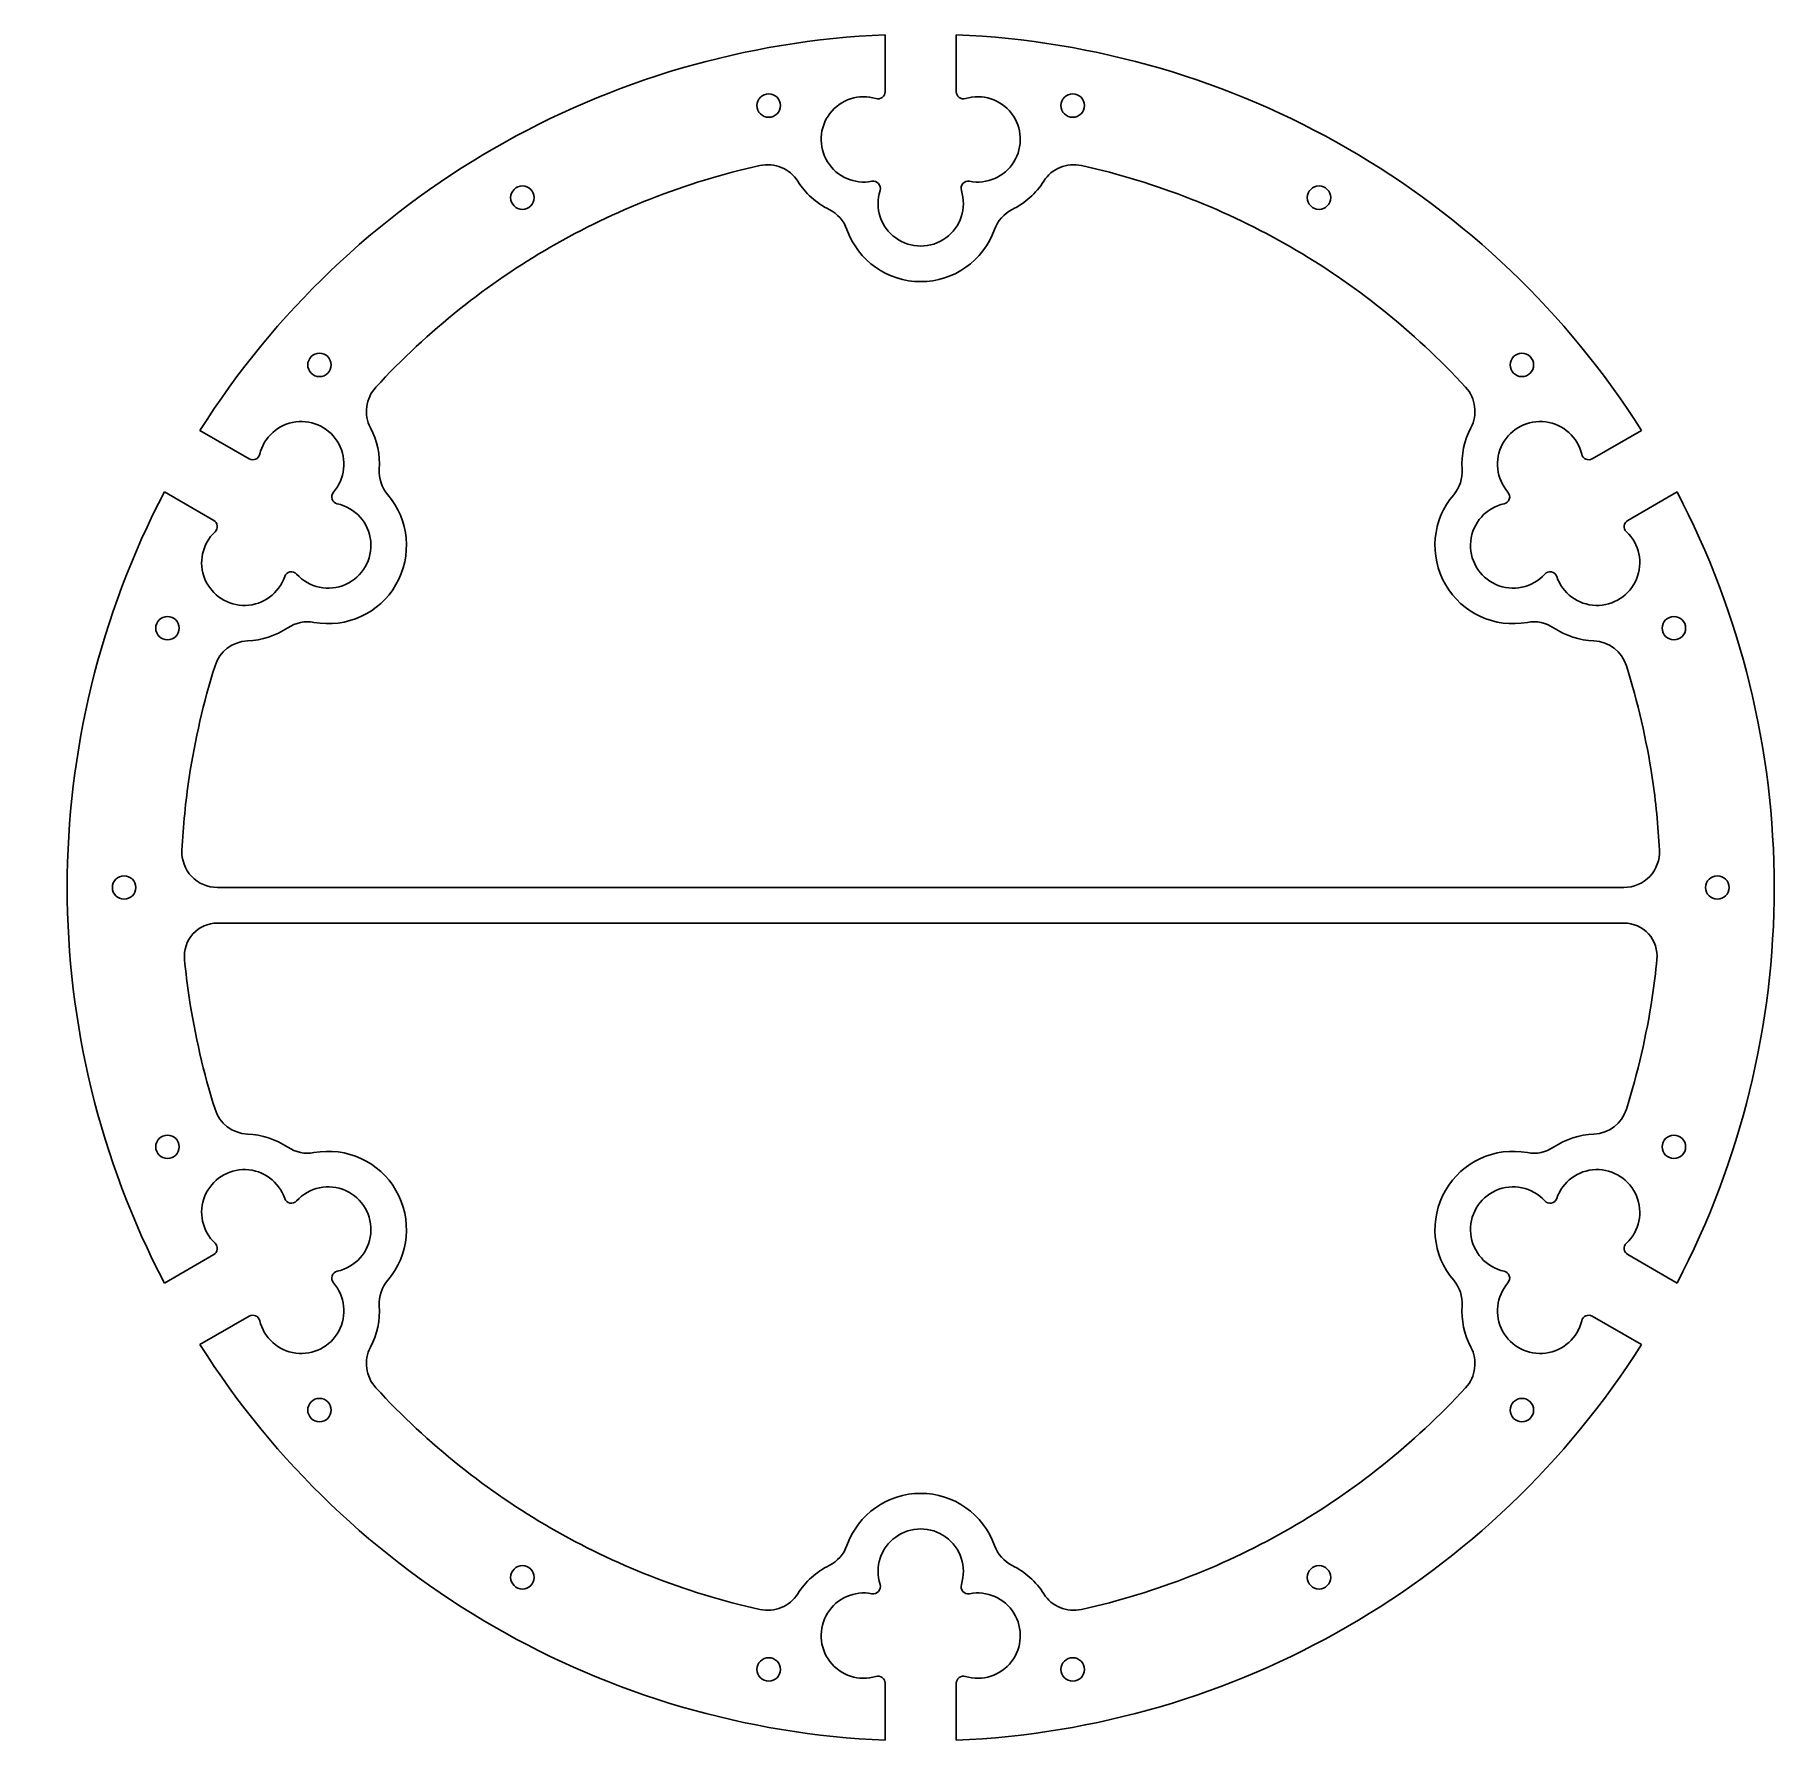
# Model space of a CAD drawing. Extents: x 226 to 873, y -413 to 221.
import ezdxf

# ---------------------------------------------------------------- set-up
doc = ezdxf.new("R2010")
doc.units = 0
doc.layers.get('0').update_dxf_attribs({"linetype": 'CONTINUOUS'})

msp = doc.modelspace()

# ---------------------------------------------------------------- linework, layer by layer
at = {"color": 7}
for p, q in [((542.395833, 200.151917), (542.395833, 221.318583)), ((568.854167, 221.318583), (568.854167, 200.151917)), ((287.514771, 74.162625), (305.846163, 63.579292)), ((805.403838, 63.579292), (823.735229, 74.162625)), ((292.616996, 40.665846), (274.285604, 51.249179)), ((836.964396, 51.249179), (818.633004, 40.665846)), ((817.228331, -95.90625), (294.021669, -95.90625)), ((294.021669, -109.135417), (817.228331, -109.135417)), ((274.285604, -243.061679), (292.616996, -232.478346)), ((818.633004, -232.478346), (836.964396, -243.061679)), ((305.846163, -255.391792), (287.514771, -265.975125)), ((823.735229, -265.975125), (805.403838, -255.391792)), ((542.395833, -413.131083), (542.395833, -391.964417)), ((568.854167, -391.964417), (568.854167, -413.131083))]:
    msp.add_line(p, q, dxfattribs=at)
for points in [[(542.395833, 221.318583), (438.458504, 216.984708), (343.237608, 162.007731), (287.514771, 74.162625)], [(823.735229, 74.162625), (768.012392, 162.007731), (672.791496, 216.984708), (568.854167, 221.318583)], [(494.716329, 194.981958), (494.716329, 197.394958), (496.670806, 199.347583), (499.081954, 199.347583)], [(499.081954, 190.616333), (496.670806, 190.616333), (494.716329, 192.571604), (494.716329, 194.981958)], [(499.081954, 199.347583), (501.493102, 199.347583), (503.447579, 197.394958), (503.447579, 194.981958)], [(503.447579, 194.981958), (503.447579, 192.571604), (501.493102, 190.616333), (499.081954, 190.616333)], [(521.84935, 192.047729), (525.854083, 197.283833), (532.677344, 199.498396), (538.994059, 197.614563)], [(538.994059, 197.614563), (539.794794, 197.376438), (540.661251, 197.529896), (541.331176, 198.029958)], [(541.331176, 198.029958), (542.001128, 198.530021), (542.395833, 199.315833), (542.395833, 200.151917)], [(568.854167, 200.151917), (568.854167, 199.315833), (569.248872, 198.530021), (569.918824, 198.029958)], [(569.918824, 198.029958), (570.588749, 197.529896), (571.455206, 197.376438), (572.255941, 197.614563)], [(572.255941, 197.614563), (578.572656, 199.498396), (585.395917, 197.283833), (589.40065, 192.047729)], [(607.802421, 194.981958), (607.802421, 197.394958), (609.756898, 199.347583), (612.168046, 199.347583)], [(612.168046, 190.616333), (609.756898, 190.616333), (607.802421, 192.571604), (607.802421, 194.981958)], [(612.168046, 199.347583), (614.579194, 199.347583), (616.533671, 197.394958), (616.533671, 194.981958)], [(616.533671, 194.981958), (616.533671, 192.571604), (614.579194, 190.616333), (612.168046, 190.616333)], [(520.962731, 174.042833), (517.491663, 179.646708), (517.844617, 186.811625), (521.84935, 192.047729)], [(589.40065, 192.047729), (593.405383, 186.811625), (593.758337, 179.646708), (590.287269, 174.042833)], [(455.023273, 160.210946), (468.275458, 165.416358), (481.911554, 169.584604), (495.808794, 172.680229)], [(495.808794, 172.680229), (501.256565, 173.894667), (506.879754, 171.558396), (509.86399, 166.840875)], [(537.477335, 166.817327), (531.006156, 165.563731), (524.433535, 168.439488), (520.962731, 174.042833)], [(590.287269, 174.042833), (586.816465, 168.439488), (580.243844, 165.563731), (573.772665, 166.817327)], [(601.38601, 166.840875), (604.370246, 171.558396), (609.993435, 173.894667), (615.441206, 172.680229)], [(615.441206, 172.680229), (629.338446, 169.584604), (642.974542, 165.416358), (656.226727, 160.210946)], [(403.092708, 160.725825), (403.092708, 163.136973), (405.047185, 165.09145), (407.458333, 165.09145)], [(407.458333, 165.09145), (409.869481, 165.09145), (411.823958, 163.136973), (411.823958, 160.725825)], [(509.86399, 166.840875), (512.725987, 162.317558), (516.780198, 158.671071), (521.580533, 156.302521)], [(539.958015, 165.97754), (539.337382, 166.675775), (538.394487, 166.994863), (537.477335, 166.817327)], [(546.316641, 145.7303), (540.762296, 149.750908), (538.41695, 156.883281), (540.501152, 163.415579)], [(540.501152, 163.415579), (540.785103, 164.305373), (540.578675, 165.279304), (539.958015, 165.97754)], [(570.748848, 163.415579), (572.83305, 156.883281), (570.487704, 149.750908), (564.933359, 145.7303)], [(571.291985, 165.97754), (570.671325, 165.279304), (570.464897, 164.305373), (570.748848, 163.415579)], [(573.772665, 166.817327), (572.855513, 166.994863), (571.912618, 166.675775), (571.291985, 165.97754)], [(589.669467, 156.302521), (594.469802, 158.671071), (598.524012, 162.317558), (601.38601, 166.840875)], [(699.426042, 160.725825), (699.426042, 163.136973), (701.380519, 165.09145), (703.791667, 165.09145)], [(703.791667, 165.09145), (706.202815, 165.09145), (708.157292, 163.136973), (708.157292, 160.725825)], [(384.122083, 119.275935), (405.582173, 136.38019), (429.480398, 150.177681), (455.023273, 160.210946)], [(407.458333, 156.3602), (405.047185, 156.3602), (403.092708, 158.314942), (403.092708, 160.725825)], [(411.823958, 160.725825), (411.823958, 158.314942), (409.869481, 156.3602), (407.458333, 156.3602)], [(521.580533, 156.302521), (524.670337, 154.777992), (527.043385, 152.108346), (528.195117, 148.861115)], [(583.054883, 148.861115), (584.206615, 152.108346), (586.579662, 154.777992), (589.669467, 156.302521)], [(656.226727, 160.210946), (681.769602, 150.177681), (705.667827, 136.38019), (727.127917, 119.275935)], [(703.791667, 156.3602), (701.380519, 156.3602), (699.426042, 158.314942), (699.426042, 160.725825)], [(708.157292, 160.725825), (708.157292, 158.314942), (706.202815, 156.3602), (703.791667, 156.3602)], [(528.195117, 148.861115), (532.314494, 137.246965), (543.301899, 129.485942), (555.625, 129.485942)], [(555.625, 129.485942), (567.948101, 129.485942), (578.935506, 137.246965), (583.054883, 148.861115)], [(564.933359, 145.7303), (559.378988, 141.709956), (551.871012, 141.709956), (546.316641, 145.7303)], [(352.930354, 90.189496), (362.559335, 100.677315), (372.987887, 110.402075), (384.122083, 119.275935)], [(727.127917, 119.275935), (738.262112, 110.402075), (748.690665, 100.677315), (758.319646, 90.189496)], [(327.613698, 98.505879), (327.613698, 100.917027), (329.56844, 102.871504), (331.979323, 102.871504)], [(331.979323, 94.140254), (329.56844, 94.140254), (327.613698, 96.094731), (327.613698, 98.505879)], [(331.979323, 102.871504), (334.390471, 102.871504), (336.344948, 100.917027), (336.344948, 98.505879)], [(336.344948, 98.505879), (336.344948, 96.094731), (334.390471, 94.140254), (331.979323, 94.140254)], [(774.905052, 98.505879), (774.905052, 100.917027), (776.859529, 102.871504), (779.270677, 102.871504)], [(779.270677, 94.140254), (776.859529, 94.140254), (774.905052, 96.094731), (774.905052, 98.505879)], [(779.270677, 102.871504), (781.68156, 102.871504), (783.636302, 100.917027), (783.636302, 98.505879)], [(783.636302, 98.505879), (783.636302, 96.094731), (781.68156, 94.140254), (779.270677, 94.140254)], [(350.959737, 75.097663), (348.36735, 80.040344), (349.155808, 86.078135), (352.930354, 90.189496)], [(758.319646, 90.189496), (762.094192, 86.078135), (762.88265, 80.040344), (760.290262, 75.097663)], [(323.137477, 77.321221), (329.674008, 78.171856), (336.055758, 74.894727), (339.173344, 69.086858)], [(772.076656, 69.086858), (775.194242, 74.894727), (781.575992, 78.171856), (788.112523, 77.321221)], [(309.742946, 65.257544), (311.270385, 71.669721), (316.60121, 76.47085), (323.137477, 77.321221)], [(354.228135, 59.68145), (354.577121, 65.022858), (353.446292, 70.357123), (350.959737, 75.097663)], [(760.290262, 75.097663), (757.803708, 70.357123), (756.672879, 65.022858), (757.021865, 59.68145)], [(788.112523, 77.321221), (794.64879, 76.47085), (799.979615, 71.669721), (801.507054, 65.257544)], [(308.215771, 63.44065), (308.983063, 63.771115), (309.549271, 64.444744), (309.742946, 65.257544)], [(339.173344, 69.086858), (342.290665, 63.279254), (341.494798, 56.149263), (337.173623, 51.171921)], [(774.076377, 51.171921), (769.755202, 56.149263), (768.959335, 63.279254), (772.076656, 69.086858)], [(801.507054, 65.257544), (801.700729, 64.444744), (802.266938, 63.771115), (803.034229, 63.44065)], [(305.846163, 63.579292), (306.569798, 63.161515), (307.448215, 63.110185), (308.215771, 63.44065)], [(357.3653, 50.232385), (355.129042, 52.853348), (354.003504, 56.243454), (354.228135, 59.68145)], [(757.021865, 59.68145), (757.246496, 56.243454), (756.120958, 52.853348), (753.8847, 50.232385)], [(803.034229, 63.44065), (803.801785, 63.110185), (804.680202, 63.161515), (805.403838, 63.579292)], [(274.285604, 51.249179), (226.070583, -40.930331), (226.070583, -150.882169), (274.285604, -243.061679)], [(337.173623, 51.171921), (336.561113, 50.466277), (336.366115, 49.490229), (336.660596, 48.60361)], [(336.660596, 48.60361), (336.954813, 47.716992), (337.694852, 47.0513), (338.607665, 46.852333)], [(338.607665, 46.852333), (345.306915, 45.39104), (350.310979, 39.793779), (351.015565, 32.97335)], [(360.429704, 16.789846), (366.591321, 27.462079), (365.363654, 40.857933), (357.3653, 50.232385)], [(753.8847, 50.232385), (745.886346, 40.857933), (744.658679, 27.462079), (750.820296, 16.789846)], [(760.234435, 32.97335), (760.939021, 39.793779), (765.943085, 45.39104), (772.642335, 46.852333)], [(772.642335, 46.852333), (773.555148, 47.0513), (774.295188, 47.716992), (774.589404, 48.60361)], [(774.589404, 48.60361), (774.883885, 49.490229), (774.688888, 50.466277), (774.076377, 51.171921)], [(873.125, -95.90625), (873.125, -44.654871), (860.718688, 5.834773), (836.964396, 51.249179)], [(293.921921, 38.683058), (293.82429, 39.512792), (293.340631, 40.248069), (292.616996, 40.665846)], [(818.633004, 40.665846), (817.909369, 40.248069), (817.42571, 39.512792), (817.328079, 38.683058)], [(289.361563, 18.819994), (286.8295, 24.90594), (288.32175, 31.923219), (293.112031, 36.451827)], [(293.112031, 36.451827), (293.718985, 37.025973), (294.019288, 37.85306), (293.921921, 38.683058)], [(351.015565, 32.97335), (351.720415, 26.152921), (347.966242, 19.650785), (341.707258, 16.8507)], [(769.542742, 16.8507), (763.283758, 19.650785), (759.529585, 26.152921), (760.234435, 32.97335)], [(817.328079, 38.683058), (817.230712, 37.85306), (817.531015, 37.025973), (818.137969, 36.451827)], [(818.137969, 36.451827), (822.92825, 31.923219), (824.4205, 24.90594), (821.888438, 18.819994)], [(319.025852, 19.739156), (316.875848, 13.508219), (311.0992, 9.253983), (304.51081, 9.04999)], [(320.993558, 21.467679), (320.078365, 21.279296), (319.330652, 20.622335), (319.025852, 19.739156)], [(323.483817, 20.656996), (322.855167, 21.347823), (321.908488, 21.656063), (320.993558, 21.467679)], [(341.707258, 16.8507), (335.448275, 14.050879), (328.098944, 15.585727), (323.483817, 20.656996)], [(787.766183, 20.656996), (783.151056, 15.585727), (775.801725, 14.050879), (769.542742, 16.8507)], [(790.256442, 21.467679), (789.341513, 21.656063), (788.394833, 21.347823), (787.766183, 20.656996)], [(792.224148, 19.739156), (791.919348, 20.622335), (791.171635, 21.279296), (790.256442, 21.467679)], [(806.73919, 9.04999), (800.1508, 9.253983), (794.374152, 13.508219), (792.224148, 19.739156)], [(304.51081, 9.04999), (297.922421, 8.845731), (291.89336, 12.734048), (289.361563, 18.819994)], [(329.935417, 2.722479), (342.053333, 0.482781), (354.268087, 6.117613), (360.429704, 16.789846)], [(750.820296, 16.789846), (756.981912, 6.117613), (769.196667, 0.482781), (781.314583, 2.722479)], [(821.888438, 18.819994), (819.35664, 12.734048), (813.327579, 8.845731), (806.73919, 9.04999)], [(271.070917, 0.570358), (271.070917, 2.981506), (273.026188, 4.935983), (275.436542, 4.935983)], [(275.436542, -3.795267), (273.026188, -3.795267), (271.070917, -1.840525), (271.070917, 0.570358)], [(275.436542, 4.935983), (277.846896, 4.935983), (279.802167, 2.981506), (279.802167, 0.570358)], [(279.802167, 0.570358), (279.802167, -1.840525), (277.846896, -3.795267), (275.436542, -3.795267)], [(305.198727, -4.163037), (310.547279, -3.946079), (315.732319, -2.258302), (320.183669, 0.714821)], [(320.183669, 0.714821), (323.048842, 2.628288), (326.547427, 3.348483), (329.935417, 2.722479)], [(781.314583, 2.722479), (784.702573, 3.348483), (788.201158, 2.628288), (791.066331, 0.714821)], [(791.066331, 0.714821), (795.517681, -2.258302), (800.702721, -3.946079), (806.051273, -4.163037)], [(831.447833, 0.570358), (831.447833, 2.981506), (833.403104, 4.935983), (835.813458, 4.935983)], [(835.813458, -3.795267), (833.403104, -3.795267), (831.447833, -1.840525), (831.447833, 0.570358)], [(835.813458, 4.935983), (838.223813, 4.935983), (840.179083, 2.981506), (840.179083, 0.570358)], [(840.179083, 0.570358), (840.179083, -1.840525), (838.223813, -3.795267), (835.813458, -3.795267)], [(293.114148, -13.415252), (294.787373, -8.090777), (299.622104, -4.389256), (305.198727, -4.163037)], [(806.051273, -4.163037), (811.627896, -4.389256), (816.462627, -8.090777), (818.135852, -13.415252)], [(283.519563, -54.971504), (285.638875, -40.891967), (288.845625, -26.998431), (293.114148, -13.415252)], [(818.135852, -13.415252), (822.404375, -26.998431), (825.611125, -40.891967), (827.730437, -54.971504)], [(280.810229, -82.008931), (281.267958, -72.957297), (282.172833, -63.933735), (283.519563, -54.971504)], [(827.730437, -54.971504), (829.077167, -63.933735), (829.982042, -72.957297), (830.439771, -82.008931)], [(284.435021, -91.792244), (281.937354, -89.165355), (280.627667, -85.628881), (280.810229, -82.008931)], [(830.439771, -82.008931), (830.622333, -85.628881), (829.312646, -89.165355), (826.814979, -91.792244)], [(254.926042, -95.90625), (254.926042, -93.495181), (256.881312, -91.540625), (259.291667, -91.540625)], [(259.291667, -100.271875), (256.881312, -100.271875), (254.926042, -98.317319), (254.926042, -95.90625)], [(259.291667, -91.540625), (261.702021, -91.540625), (263.657292, -93.495181), (263.657292, -95.90625)], [(263.657292, -95.90625), (263.657292, -98.317319), (261.702021, -100.271875), (259.291667, -100.271875)], [(294.021669, -95.90625), (290.396083, -95.90625), (286.932687, -94.419106), (284.435021, -91.792244)], [(826.814979, -91.792244), (824.317313, -94.419106), (820.853917, -95.90625), (817.228331, -95.90625)], [(836.964396, -243.061679), (860.718688, -197.647273), (873.125, -147.157629), (873.125, -95.90625)], [(847.592708, -95.90625), (847.592708, -93.495181), (849.547979, -91.540625), (851.958333, -91.540625)], [(851.958333, -100.271875), (849.547979, -100.271875), (847.592708, -98.317319), (847.592708, -95.90625)], [(851.958333, -91.540625), (854.368688, -91.540625), (856.323958, -93.495181), (856.323958, -95.90625)], [(856.323958, -95.90625), (856.323958, -98.317319), (854.368688, -100.271875), (851.958333, -100.271875)], [(284.898042, -113.177694), (287.231667, -110.603484), (290.546896, -109.135417), (294.021669, -109.135417)], [(817.228331, -109.135417), (820.703104, -109.135417), (824.018333, -110.603484), (826.351958, -113.177694)], [(281.760083, -122.651656), (281.424063, -119.192652), (282.561771, -115.751879), (284.898042, -113.177694)], [(826.351958, -113.177694), (828.688229, -115.751879), (829.825938, -119.192652), (829.489917, -122.651656)], [(283.519563, -136.840996), (282.810479, -132.127444), (282.22575, -127.3959), (281.760083, -122.651656)], [(829.489917, -122.651656), (829.02425, -127.3959), (828.439521, -132.127444), (827.730437, -136.840996)], [(293.114148, -178.397248), (288.845625, -164.814069), (285.638875, -150.920533), (283.519563, -136.840996)], [(827.730437, -136.840996), (825.611125, -150.920533), (822.404375, -164.814069), (818.135852, -178.397248)], [(305.198727, -187.649462), (299.622104, -187.423244), (294.787373, -183.721723), (293.114148, -178.397248)], [(818.135852, -178.397248), (816.462627, -183.721723), (811.627896, -187.423244), (806.051273, -187.649462)], [(271.070917, -192.382858), (271.070917, -189.971975), (273.026188, -188.017233), (275.436542, -188.017233)], [(275.436542, -196.748483), (273.026188, -196.748483), (271.070917, -194.794006), (271.070917, -192.382858)], [(275.436542, -188.017233), (277.846896, -188.017233), (279.802167, -189.971975), (279.802167, -192.382858)], [(279.802167, -192.382858), (279.802167, -194.794006), (277.846896, -196.748483), (275.436542, -196.748483)], [(320.183669, -192.527321), (315.732319, -189.554198), (310.547279, -187.866421), (305.198727, -187.649462)], [(329.935417, -194.534979), (326.547427, -195.160983), (323.048842, -194.440787), (320.183669, -192.527321)], [(360.429704, -208.602346), (354.268087, -197.930112), (342.053333, -192.295281), (329.935417, -194.534979)], [(781.314583, -194.534979), (769.196667, -192.295281), (756.981912, -197.930112), (750.820296, -208.602346)], [(791.066331, -192.527321), (788.201158, -194.440787), (784.702573, -195.160983), (781.314583, -194.534979)], [(806.051273, -187.649462), (800.702721, -187.866421), (795.517681, -189.554198), (791.066331, -192.527321)], [(831.447833, -192.382858), (831.447833, -189.971975), (833.403104, -188.017233), (835.813458, -188.017233)], [(835.813458, -196.748483), (833.403104, -196.748483), (831.447833, -194.794006), (831.447833, -192.382858)], [(835.813458, -188.017233), (838.223813, -188.017233), (840.179083, -189.971975), (840.179083, -192.382858)], [(840.179083, -192.382858), (840.179083, -194.794006), (838.223813, -196.748483), (835.813458, -196.748483)], [(289.361563, -210.632494), (291.89336, -204.546548), (297.922421, -200.658231), (304.51081, -200.86249)], [(304.51081, -200.86249), (311.0992, -201.066483), (316.875848, -205.320719), (319.025852, -211.551656)], [(323.483817, -212.469496), (328.098944, -207.398227), (335.448275, -205.863379), (341.707258, -208.6632)], [(769.542742, -208.6632), (775.801725, -205.863379), (783.151056, -207.398227), (787.766183, -212.469496)], [(792.224148, -211.551656), (794.374152, -205.320719), (800.1508, -201.066483), (806.73919, -200.86249)], [(806.73919, -200.86249), (813.327579, -200.658231), (819.35664, -204.546548), (821.888437, -210.632494)], [(293.112031, -228.264327), (288.32175, -223.735719), (286.8295, -216.71844), (289.361563, -210.632494)], [(319.025852, -211.551656), (319.330652, -212.434835), (320.078365, -213.091796), (320.993558, -213.280179)], [(320.993558, -213.280179), (321.908488, -213.468562), (322.855167, -213.160323), (323.483817, -212.469496)], [(341.707258, -208.6632), (347.966242, -211.463285), (351.720415, -217.965421), (351.015565, -224.78585)], [(357.3653, -242.044885), (365.363654, -232.670433), (366.591321, -219.274579), (360.429704, -208.602346)], [(750.820296, -208.602346), (744.658679, -219.274579), (745.886346, -232.670433), (753.8847, -242.044885)], [(760.234435, -224.78585), (759.529585, -217.965421), (763.283758, -211.463285), (769.542742, -208.6632)], [(787.766183, -212.469496), (788.394833, -213.160323), (789.341512, -213.468562), (790.256442, -213.280179)], [(790.256442, -213.280179), (791.171635, -213.091796), (791.919348, -212.434835), (792.224148, -211.551656)], [(821.888437, -210.632494), (824.4205, -216.71844), (822.92825, -223.735719), (818.137969, -228.264327)], [(351.015565, -224.78585), (350.310979, -231.606279), (345.306915, -237.20354), (338.607665, -238.664833)], [(772.642335, -238.664833), (765.943085, -237.20354), (760.939021, -231.606279), (760.234435, -224.78585)], [(292.616996, -232.478346), (293.340631, -232.060569), (293.82429, -231.325292), (293.921921, -230.495558)], [(293.921921, -230.495558), (294.019288, -229.66556), (293.718985, -228.838473), (293.112031, -228.264327)], [(818.137969, -228.264327), (817.531015, -228.838473), (817.230712, -229.66556), (817.328079, -230.495558)], [(817.328079, -230.495558), (817.42571, -231.325292), (817.909369, -232.060569), (818.633004, -232.478346)], [(338.607665, -238.664833), (337.694852, -238.8638), (336.954813, -239.529492), (336.660596, -240.41611)], [(774.589404, -240.41611), (774.295187, -239.529492), (773.555148, -238.8638), (772.642335, -238.664833)], [(336.660596, -240.41611), (336.366115, -241.302729), (336.561113, -242.278777), (337.173623, -242.984421)], [(337.173623, -242.984421), (341.494798, -247.961762), (342.290665, -255.091754), (339.173344, -260.899358)], [(354.228135, -251.49395), (354.003504, -248.055954), (355.129042, -244.665848), (357.3653, -242.044885)], [(753.8847, -242.044885), (756.120958, -244.665848), (757.246496, -248.055954), (757.021865, -251.49395)], [(772.076656, -260.899358), (768.959335, -255.091754), (769.755202, -247.961762), (774.076377, -242.984421)], [(774.076377, -242.984421), (774.688887, -242.278777), (774.883885, -241.302729), (774.589404, -240.41611)], [(350.959737, -266.910162), (353.446292, -262.169623), (354.577121, -256.835358), (354.228135, -251.49395)], [(757.021865, -251.49395), (756.672879, -256.835358), (757.803708, -262.169623), (760.290262, -266.910162)], [(308.215771, -255.25315), (307.448215, -254.922685), (306.569798, -254.974015), (305.846163, -255.391792)], [(309.742946, -257.070044), (309.549271, -256.257244), (308.983063, -255.583615), (308.215771, -255.25315)], [(323.137477, -269.133721), (316.60121, -268.28335), (311.270385, -263.482221), (309.742946, -257.070044)], [(801.507054, -257.070044), (799.979615, -263.482221), (794.64879, -268.28335), (788.112523, -269.133721)], [(803.034229, -255.25315), (802.266937, -255.583615), (801.700729, -256.257244), (801.507054, -257.070044)], [(805.403838, -255.391792), (804.680202, -254.974015), (803.801785, -254.922685), (803.034229, -255.25315)], [(339.173344, -260.899358), (336.055758, -266.707227), (329.674008, -269.984356), (323.137477, -269.133721)], [(788.112523, -269.133721), (781.575992, -269.984356), (775.194242, -266.707227), (772.076656, -260.899358)], [(287.514771, -265.975125), (343.237608, -353.820231), (438.458504, -408.797208), (542.395833, -413.131083)], [(352.930354, -282.001996), (349.155808, -277.890635), (348.36735, -271.852844), (350.959737, -266.910162)], [(568.854167, -413.131083), (672.791496, -408.797208), (768.012392, -353.820231), (823.735229, -265.975125)], [(760.290262, -266.910162), (762.88265, -271.852844), (762.094192, -277.890635), (758.319646, -282.001996)], [(384.122083, -311.088435), (372.987887, -302.214575), (362.559335, -292.489815), (352.930354, -282.001996)], [(758.319646, -282.001996), (748.690665, -292.489815), (738.262112, -302.214575), (727.127917, -311.088435)], [(327.613698, -290.318379), (327.613698, -287.907231), (329.56844, -285.952754), (331.979323, -285.952754)], [(331.979323, -294.684004), (329.56844, -294.684004), (327.613698, -292.729527), (327.613698, -290.318379)], [(331.979323, -285.952754), (334.390471, -285.952754), (336.344948, -287.907231), (336.344948, -290.318379)], [(336.344948, -290.318379), (336.344948, -292.729527), (334.390471, -294.684004), (331.979323, -294.684004)], [(774.905052, -290.318379), (774.905052, -287.907231), (776.859529, -285.952754), (779.270677, -285.952754)], [(779.270677, -294.684004), (776.859529, -294.684004), (774.905052, -292.729527), (774.905052, -290.318379)], [(779.270677, -285.952754), (781.68156, -285.952754), (783.636302, -287.907231), (783.636302, -290.318379)], [(783.636302, -290.318379), (783.636302, -292.729527), (781.68156, -294.684004), (779.270677, -294.684004)], [(455.023273, -352.023446), (429.480398, -341.990181), (405.582173, -328.19269), (384.122083, -311.088435)], [(727.127917, -311.088435), (705.667827, -328.19269), (681.769602, -341.990181), (656.226727, -352.023446)], [(555.625, -321.298442), (543.301899, -321.298442), (532.314494, -329.059465), (528.195117, -340.673615)], [(583.054883, -340.673615), (578.935506, -329.059465), (567.948101, -321.298442), (555.625, -321.298442)], [(546.316641, -337.5428), (551.871012, -333.522456), (559.378988, -333.522456), (564.933359, -337.5428)], [(528.195117, -340.673615), (527.043385, -343.920846), (524.670338, -346.590492), (521.580533, -348.115021)], [(540.501152, -355.228079), (538.41695, -348.695781), (540.762296, -341.563408), (546.316641, -337.5428)], [(564.933359, -337.5428), (570.487704, -341.563408), (572.83305, -348.695781), (570.748848, -355.228079)], [(589.669467, -348.115021), (586.579663, -346.590492), (584.206615, -343.920846), (583.054883, -340.673615)], [(403.092708, -352.538325), (403.092708, -350.127442), (405.047185, -348.1727), (407.458333, -348.1727)], [(407.458333, -348.1727), (409.869481, -348.1727), (411.823958, -350.127442), (411.823958, -352.538325)], [(521.580533, -348.115021), (516.780198, -350.483571), (512.725987, -354.130058), (509.86399, -358.653375)], [(601.38601, -358.653375), (598.524013, -354.130058), (594.469802, -350.483571), (589.669467, -348.115021)], [(699.426042, -352.538325), (699.426042, -350.127442), (701.380519, -348.1727), (703.791667, -348.1727)], [(703.791667, -348.1727), (706.202815, -348.1727), (708.157292, -350.127442), (708.157292, -352.538325)], [(407.458333, -356.90395), (405.047185, -356.90395), (403.092708, -354.949473), (403.092708, -352.538325)], [(411.823958, -352.538325), (411.823958, -354.949473), (409.869481, -356.90395), (407.458333, -356.90395)], [(495.808794, -364.492729), (481.911554, -361.397104), (468.275458, -357.228858), (455.023273, -352.023446)], [(539.958015, -357.79004), (540.578675, -357.091804), (540.785103, -356.117873), (540.501152, -355.228079)], [(570.748848, -355.228079), (570.464897, -356.117873), (570.671325, -357.091804), (571.291985, -357.79004)], [(656.226727, -352.023446), (642.974542, -357.228858), (629.338446, -361.397104), (615.441206, -364.492729)], [(703.791667, -356.90395), (701.380519, -356.90395), (699.426042, -354.949473), (699.426042, -352.538325)], [(708.157292, -352.538325), (708.157292, -354.949473), (706.202815, -356.90395), (703.791667, -356.90395)], [(509.86399, -358.653375), (506.879754, -363.370896), (501.256565, -365.707167), (495.808794, -364.492729)], [(520.962731, -365.855333), (524.433535, -360.251987), (531.006156, -357.376231), (537.477335, -358.629827)], [(537.477335, -358.629827), (538.394487, -358.807362), (539.337382, -358.488275), (539.958015, -357.79004)], [(571.291985, -357.79004), (571.912618, -358.488275), (572.855513, -358.807362), (573.772665, -358.629827)], [(573.772665, -358.629827), (580.243844, -357.376231), (586.816465, -360.251987), (590.287269, -365.855333)], [(615.441206, -364.492729), (609.993435, -365.707167), (604.370246, -363.370896), (601.38601, -358.653375)], [(521.84935, -383.860229), (517.844617, -378.624125), (517.491663, -371.459208), (520.962731, -365.855333)], [(590.287269, -365.855333), (593.758338, -371.459208), (593.405383, -378.624125), (589.40065, -383.860229)], [(494.716329, -386.794458), (494.716329, -384.384104), (496.670806, -382.428833), (499.081954, -382.428833)], [(499.081954, -391.160083), (496.670806, -391.160083), (494.716329, -389.207458), (494.716329, -386.794458)], [(499.081954, -382.428833), (501.493102, -382.428833), (503.447579, -384.384104), (503.447579, -386.794458)], [(503.447579, -386.794458), (503.447579, -389.207458), (501.493102, -391.160083), (499.081954, -391.160083)], [(538.994059, -389.427062), (532.677344, -391.310896), (525.854083, -389.096333), (521.84935, -383.860229)], [(589.40065, -383.860229), (585.395917, -389.096333), (578.572656, -391.310896), (572.255941, -389.427062)], [(607.802421, -386.794458), (607.802421, -384.384104), (609.756898, -382.428833), (612.168046, -382.428833)], [(612.168046, -391.160083), (609.756898, -391.160083), (607.802421, -389.207458), (607.802421, -386.794458)], [(612.168046, -382.428833), (614.579194, -382.428833), (616.533671, -384.384104), (616.533671, -386.794458)], [(616.533671, -386.794458), (616.533671, -389.207458), (614.579194, -391.160083), (612.168046, -391.160083)], [(541.331176, -389.842458), (540.661251, -389.342396), (539.794794, -389.188937), (538.994059, -389.427062)], [(542.395833, -391.964417), (542.395833, -391.128333), (542.001128, -390.342521), (541.331176, -389.842458)], [(569.918824, -389.842458), (569.248872, -390.342521), (568.854167, -391.128333), (568.854167, -391.964417)], [(572.255941, -389.427062), (571.455206, -389.188937), (570.588749, -389.342396), (569.918824, -389.842458)]]:
    msp.add_open_spline(points, degree=3, dxfattribs=at)

doc.saveas('drawing.dxf')
